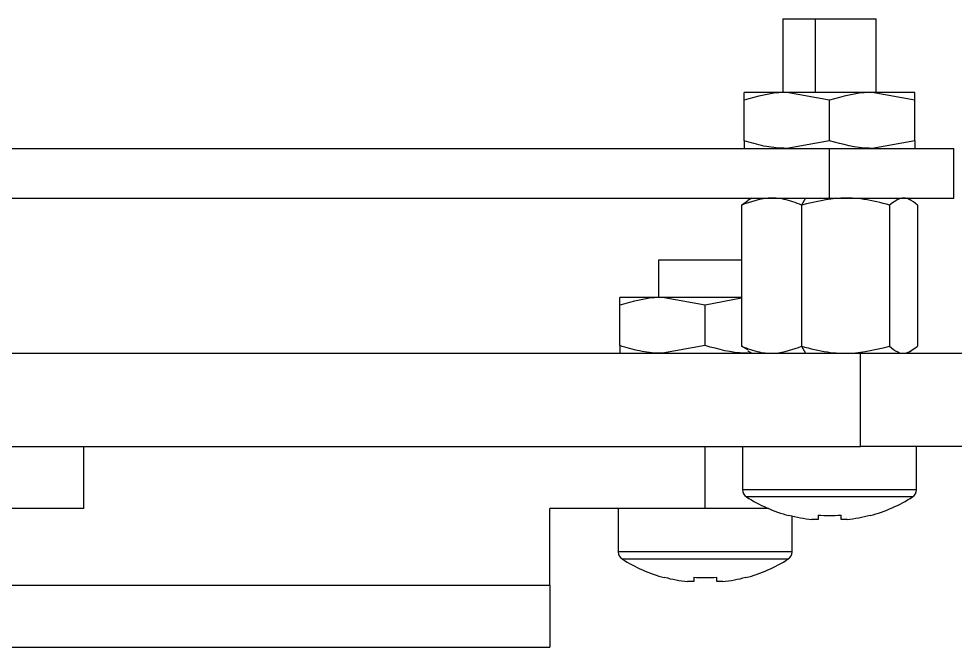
# Model space of a CAD drawing. Header units: millimetres. Extents: x 10 to 419, y 5 to 292.
# Drawn here: x 342.49 to 372.62, y 222.99 to 243.23 of the extents above; entities that cross this region are included whole.
import ezdxf

# ---------------------------------------------------------------- set-up
doc = ezdxf.new("R2010")
doc.units = ezdxf.units.MM

msp = doc.modelspace()

# ---------------------------------------------------------------- linework, layer by layer
at = {"color": 7, "linetype": 'Continuous', "lineweight": 25}
for p, q in [((367.076, 243.235), (367.076, 240.86)), ((367.076, 243.235), (368.111, 243.235)), ((368.111, 243.235), (370.076, 243.235)), ((370.076, 240.86), (370.076, 243.235)), ((367.201, 240.86), (365.826, 240.86)), ((368.576, 240.614), (367.201, 240.86)), ((369.951, 240.86), (367.201, 240.86)), ((371.326, 240.614), (369.951, 240.86)), ((371.326, 240.86), (369.951, 240.86)), ((365.826, 239.306), (365.826, 240.614)), ((368.576, 239.306), (368.576, 240.614)), ((371.326, 239.306), (371.326, 240.614)), ((368.576, 239.306), (367.201, 239.06)), ((371.326, 239.306), (369.951, 239.06)), ((268.576, 239.06), (368.576, 239.06)), ((368.576, 237.46), (368.576, 239.06)), ((368.576, 239.06), (372.576, 239.06)), ((372.576, 237.46), (372.576, 239.06)), ((268.576, 237.46), (368.576, 237.46)), ((365.749, 237.235), (365.951, 237.376)), ((365.749, 237.235), (365.749, 232.685)), ((366.076, 237.46), (365.944, 237.384)), ((367.801, 237.46), (367.68, 237.235)), ((367.68, 237.235), (367.68, 232.685)), ((368.576, 237.46), (372.576, 237.46)), ((370.508, 237.235), (370.508, 232.685)), ((371.209, 237.384), (371.076, 237.46)), ((371.404, 237.235), (371.404, 232.685)), ((363.076, 235.46), (363.076, 234.26)), ((364.576, 235.46), (363.076, 235.46)), ((365.749, 235.46), (364.576, 235.46)), ((363.201, 234.26), (361.826, 234.26)), ((364.576, 234.014), (363.201, 234.26)), ((365.749, 234.26), (363.201, 234.26)), ((365.749, 234.239), (364.576, 234.014)), ((361.826, 232.706), (361.826, 234.014)), ((364.576, 232.706), (364.576, 234.014)), ((364.576, 232.706), (363.201, 232.46)), ((365.951, 232.573), (365.749, 232.685)), ((367.68, 232.685), (367.801, 232.46)), ((198.576, 232.46), (369.576, 232.46)), ((365.944, 232.537), (366.076, 232.46)), ((369.576, 229.46), (369.576, 232.46)), ((369.576, 232.46), (375.576, 232.46)), ((371.076, 232.46), (371.209, 232.537)), ((198.576, 229.46), (369.576, 229.46)), ((344.576, 229.46), (344.576, 227.46)), ((364.576, 227.46), (364.576, 229.46)), ((365.776, 229.46), (365.776, 228.064)), ((375.576, 229.46), (369.576, 229.46)), ((371.376, 228.064), (371.376, 229.46)), ((344.576, 227.46), (324.576, 227.46)), ((364.576, 227.46), (359.576, 227.46)), ((359.576, 224.992), (359.576, 227.46)), ((361.776, 227.46), (361.776, 226.064)), ((366.617, 227.46), (364.576, 227.46)), ((367.264, 227.235), (367.27, 227.248)), ((368.206, 227.248), (368.206, 227.106)), ((368.946, 227.106), (368.946, 227.248)), ((369.883, 227.248), (369.889, 227.235)), ((367.376, 226.064), (367.376, 227.22)), ((368.206, 227.106), (368.011, 227.106)), ((369.141, 227.106), (368.946, 227.106)), ((363.264, 225.235), (363.27, 225.248)), ((364.206, 225.248), (364.206, 225.106)), ((364.946, 225.106), (364.946, 225.248)), ((365.883, 225.248), (365.889, 225.235)), ((309.576, 224.992), (359.576, 224.992)), ((359.576, 224.992), (359.576, 222.992)), ((364.206, 225.106), (364.011, 225.106)), ((365.141, 225.106), (364.946, 225.106)), ((309.576, 222.992), (359.576, 222.992))]:
    msp.add_line(p, q, dxfattribs=at)
at = {"color": 8, "linetype": 'Continuous', "lineweight": 25}
for p, q in [((368.111, 243.235), (368.111, 240.86)), ((368.576, 228.064), (365.776, 228.064)), ((368.576, 227.835), (365.902, 227.835)), ((371.376, 228.064), (368.576, 228.064)), ((371.251, 227.835), (368.576, 227.835)), ((364.576, 226.064), (361.776, 226.064)), ((367.376, 226.064), (364.576, 226.064)), ((364.576, 225.835), (361.902, 225.835)), ((367.251, 225.835), (364.576, 225.835))]:
    msp.add_line(p, q, dxfattribs=at)
at = {"color": 7, "linetype": 'Continuous', "lineweight": 25}
for centre, radius, start, end in [((366.046, 228.064), 0.27, 180, 237.664), ((368.576, 232.06), 5, 237.664, 254.7807), ((368.576, 232.06), 5, 285.2193, 302.336), ((371.106, 228.064), 0.27, 302.336, 0), ((368.576, 232.06), 4.986, 254.8121, 263.4966), ((368.576, 232.713), 5.477, 266.1266, 273.8734), ((368.576, 232.06), 4.986, 276.5034, 285.1879), ((362.046, 226.064), 0.27, 180, 237.664), ((367.106, 226.064), 0.27, 302.336, 0), ((364.576, 230.06), 5, 237.664, 254.7807), ((364.576, 230.06), 5, 285.2193, 302.336), ((364.576, 230.06), 4.986, 254.8121, 263.4966), ((364.576, 230.713), 5.477, 266.1266, 273.8734), ((364.576, 230.06), 4.986, 276.5034, 285.1879)]:
    msp.add_arc(centre, radius, start, end, dxfattribs=at)
for points, knots in [([(367.201, 240.86), (367.169, 240.86), (366.704, 240.856), (366.249, 240.731), (365.826, 240.614)], [0, 0, 0, 0, 0.07015, 1, 1, 1, 1]), ([(365.826, 240.614), (365.826, 240.652), (365.826, 240.795), (365.826, 240.833), (365.826, 240.86)], [0, 0, 0, 0, 0.2575513, 1, 1, 1, 1]), ([(369.951, 240.86), (369.919, 240.86), (369.454, 240.856), (368.999, 240.731), (368.576, 240.614)], [0, 0, 0, 0, 0.0701503, 1, 1, 1, 1]), ([(371.326, 240.614), (371.326, 240.652), (371.326, 240.795), (371.326, 240.833), (371.326, 240.86)], [0, 0, 0, 0, 0.257551, 1, 1, 1, 1]), ([(367.201, 239.06), (367.169, 239.06), (366.922, 239.063), (366.457, 239.116), (366.038, 239.242), (365.826, 239.306)], [0, 0, 0, 0, 0.070013, 0.530744, 1, 1, 1, 1]), ([(365.826, 239.306), (365.826, 239.269), (365.826, 239.125), (365.826, 239.088), (365.826, 239.06)], [0, 0, 0, 0, 0.257551, 1, 1, 1, 1]), ([(369.951, 239.06), (369.919, 239.06), (369.454, 239.064), (368.999, 239.189), (368.576, 239.306)], [0, 0, 0, 0, 0.07015, 1, 1, 1, 1]), ([(371.326, 239.306), (371.326, 239.269), (371.326, 239.125), (371.326, 239.088), (371.326, 239.06)], [0, 0, 0, 0, 0.2575513, 1, 1, 1, 1]), ([(367.68, 237.235), (367.493, 237.306), (367.141, 237.438), (366.483, 237.492), (366.033, 237.334), (365.749, 237.235)], [0, 0, 0, 0, 0.2956528, 0.5552834, 1, 1, 1, 1]), ([(370.508, 237.235), (370.233, 237.306), (369.718, 237.438), (368.755, 237.492), (368.096, 237.334), (367.68, 237.235)], [0, 0, 0, 0, 0.295653, 0.555283, 1, 1, 1, 1]), ([(371.404, 237.235), (371.317, 237.306), (371.154, 237.438), (370.848, 237.492), (370.64, 237.334), (370.508, 237.235)], [0, 0, 0, 0, 0.295653, 0.555283, 1, 1, 1, 1]), ([(363.201, 234.26), (363.169, 234.26), (362.704, 234.256), (362.249, 234.131), (361.826, 234.014)], [0, 0, 0, 0, 0.07015, 1, 1, 1, 1]), ([(361.826, 234.014), (361.826, 234.052), (361.826, 234.195), (361.826, 234.233), (361.826, 234.26)], [0, 0, 0, 0, 0.2575513, 1, 1, 1, 1]), ([(363.201, 232.46), (363.169, 232.46), (362.922, 232.463), (362.457, 232.516), (362.038, 232.642), (361.826, 232.706)], [0, 0, 0, 0, 0.070013, 0.530744, 1, 1, 1, 1]), ([(361.826, 232.706), (361.826, 232.669), (361.826, 232.525), (361.826, 232.488), (361.826, 232.46)], [0, 0, 0, 0, 0.257551, 1, 1, 1, 1]), ([(365.951, 232.46), (365.919, 232.46), (365.454, 232.464), (364.999, 232.589), (364.576, 232.706)], [0, 0, 0, 0, 0.07015, 1, 1, 1, 1]), ([(365.749, 232.685), (365.936, 232.615), (366.288, 232.482), (366.946, 232.428), (367.396, 232.586), (367.68, 232.685)], [0, 0, 0, 0, 0.295653, 0.555283, 1, 1, 1, 1]), ([(367.68, 232.685), (367.954, 232.615), (368.469, 232.482), (369.432, 232.428), (370.092, 232.586), (370.508, 232.685)], [0, 0, 0, 0, 0.295653, 0.555283, 1, 1, 1, 1]), ([(370.508, 232.685), (370.595, 232.615), (370.758, 232.482), (371.063, 232.428), (371.272, 232.586), (371.404, 232.685)], [0, 0, 0, 0, 0.295653, 0.555283, 1, 1, 1, 1])]:
    msp.add_open_spline(points, degree=3, knots=knots, dxfattribs=at)

doc.saveas('drawing.dxf')
